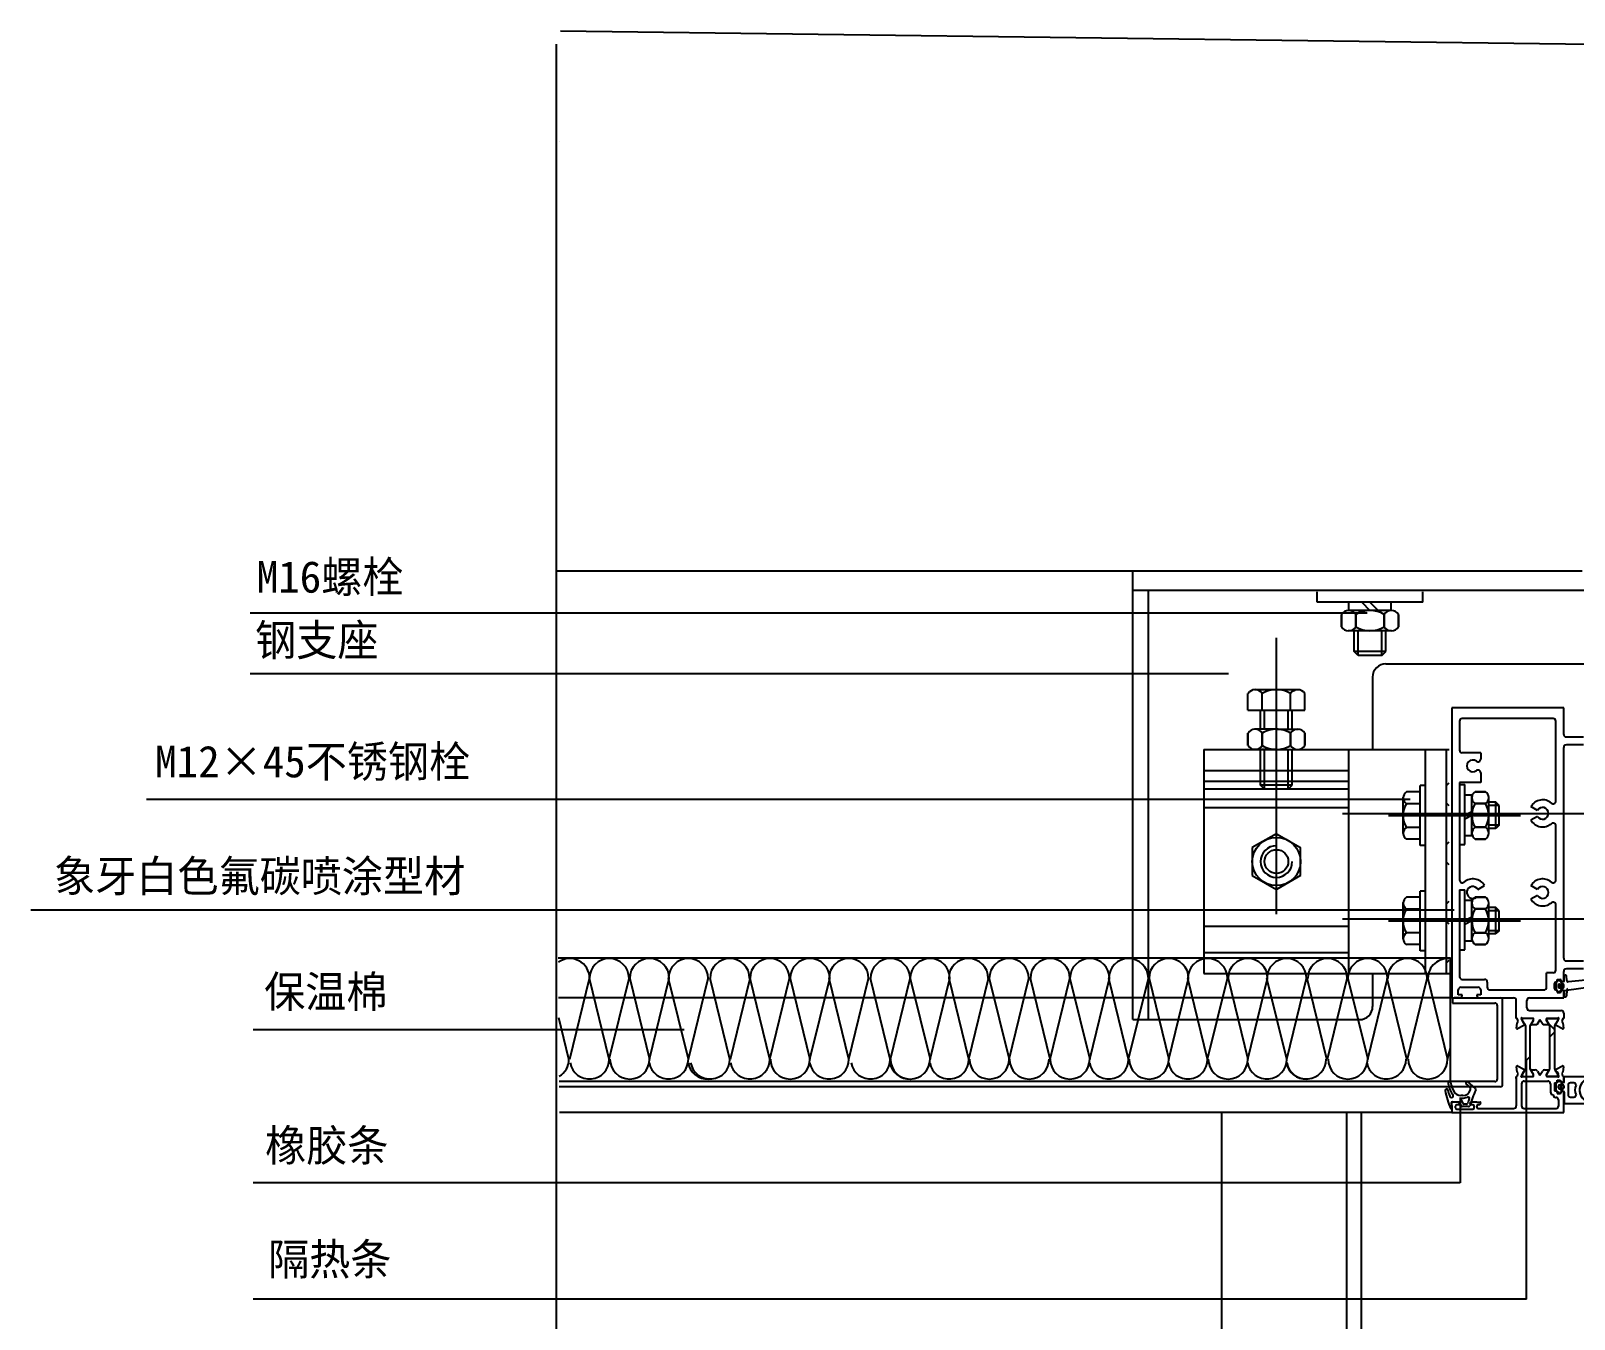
# Model space of a CAD drawing. Header units: metres. Extents: x 3126 to 4218, y 1417 to 2872.
# Drawn here: x 3126 to 3711, y 2383 to 2872 of the extents above; entities that cross this region are included whole.
import ezdxf

# ---------------------------------------------------------------- set-up
doc = ezdxf.new("R2010")
doc.units = ezdxf.units.M
for name, color, linetype in [('1', 1, 'Continuous'), ('10', 1, 'Continuous'), ('3', 5, 'Continuous'), ('4', 4, 'Continuous'), ('DIM', 4, 'Continuous'), ('GOMMA', 3, 'Continuous'), ('GROSSA', 4, 'Continuous'), ('型材', 1, 'Continuous'), ('填充', 1, 'Continuous'), ('胶条', 6, 'Continuous'), ('隔热条', 3, 'Continuous')]:
    doc.layers.add(name, color=color, linetype=linetype)

# ---------------------------------------------------------------- blocks, each defined once
blk = doc.blocks.new('14')
blk.add_line((6720.41, -286.02), (6720.41, -284.07))
blk.add_arc((6735.07, -284.47), 0.5, 149.98, 175.34)
blk.add_arc((6735.07, -284.47), 0.5, 149.98, 175.34)
at = {"layer": '10'}
blk.add_line((6720.61, -290.11), (6720.61, -294.47), dxfattribs=at)
at = {"layer": '10', "color": 6}
blk.add_line((6730.28, -294.47), (6730.16, -294.47), dxfattribs=at)
at = {"layer": '3', "color": 6, "linetype": 'Continuous'}
for centre, radius, start, end in [((6731.07, -289.27), 4.69, 126.04, 233.96), ((6730.73, -289.27), 4.34, 131.21, 228.86), ((6728.24, -284.72), 0.77, 275.95, 57.9), ((6731.97, -289.24), 2.7, 92.55, 267.45), ((6728.28, -289.24), 3.61, 150.11, 209.89), ((6728.25, -293.82), 0.77, 302.1, 84.05)]:
    blk.add_arc(centre, radius, start, end, dxfattribs=at)
at = {"layer": 'GOMMA', "color": 6}
for p, q in [((6720.61, -286.02), (6720.61, -284.07)), ((6720.61, -284.07), (6728.64, -284.07)), ((6730.16, -285.07), (6727.87, -286)), ((6730.16, -283.94), (6730.16, -285.07)), ((6734.17, -283.94), (6730.16, -283.94)), ((6734.46, -284), (6734.17, -283.94)), ((6734.46, -284), (6734.17, -283.94)), ((6734.46, -284), (6734.46, -284)), ((6734.46, -284), (6734.46, -284)), ((6734.46, -284), (6734.46, -284)), ((6734.46, -284), (6734.46, -284)), ((6734.49, -286.02), (6734.58, -284.43)), ((6734.71, -286.38), (6735.31, -286.68)), ((6735.98, -286.23), (6736.19, -286.01)), ((6736.48, -285.89), (6736.56, -285.89)), ((6736.84, -286.01), (6737.37, -286.55)), ((6737.49, -289.3), (6737.49, -286.83)), ((6734.69, -287.71), (6734.69, -288.42)), ((6734.71, -289.76), (6735.31, -289.46)), ((6736.29, -288.82), (6735.09, -288.82)), ((6736.13, -288.07), (6735.13, -288.07)), ((6735.98, -289.91), (6736.19, -290.12)), ((6736.48, -290.24), (6736.56, -290.24)), ((6736.69, -288.42), (6736.69, -287.71)), ((6736.84, -290.12), (6737.37, -289.59)), ((6726.38, -294.47), (6720.61, -294.47)), ((6730.28, -294.47), (6734.49, -294.47))]:
    blk.add_line(p, q, dxfattribs=at)
at = {"layer": 'GOMMA'}
blk.add_line((6734.49, -290.11), (6734.49, -294.47), dxfattribs=at)
at = {"layer": 'GOMMA', "color": 6}
for points in [[(6725.14, -287.44, 0.41), (6724.24, -286.54), (6722.99, -286.54, 0.41), (6722.09, -287.44), (6722.09, -291.04, 0.41), (6722.99, -291.94), (6724.24, -291.94, 0.41), (6725.14, -291.04)], [(6731.85, -286.54), (6732.52, -286.54, -0.41), (6733.42, -287.44), (6733.42, -291.04, -0.41), (6732.52, -291.94), (6731.85, -291.94)]]:
    blk.add_lwpolyline(points, format="xyb", dxfattribs=at)
for points in [[(6727.87, -292.54), (6730.16, -293.47), (6730.16, -294.47)], [(6728.66, -294.47), (6728.64, -294.47), (6726.38, -294.47)]]:
    blk.add_lwpolyline(points, dxfattribs=at)
for centre, radius, start, end in [((6734.46, -284.2), 0.2, 352.16, 90), ((6734.89, -286.02), 0.4, 180, 243.43), ((6735.07, -284.47), 0.5, 149.98, 175.34), ((6735.49, -286.22), 0.49, 248.5, 359.37), ((6736.48, -286.29), 0.4, 90, 135.38), ((6736.56, -286.29), 0.4, 44.98, 90), ((6737.09, -286.83), 0.4, 0, 44.98), ((6734.89, -290.11), 0.4, 116.57, 180), ((6735.09, -287.71), 0.4, 90, 180), ((6735.09, -288.42), 0.4, 180, 270), ((6735.49, -289.81), 0.4, 13.48, 116.57), ((6736.27, -289.63), 0.4, 193.48, 224.62), ((6736.48, -289.84), 0.4, 224.62, 270), ((6736.29, -287.71), 0.4, 0, 90), ((6736.29, -288.42), 0.4, 270, 360), ((6736.56, -289.84), 0.4, 270, 315.02), ((6737.09, -289.3), 0.4, 315.02, 0)]:
    blk.add_arc(centre, radius, start, end, dxfattribs=at)
at = {"layer": '胶条'}
for p, q in [((6717.61, -289.3), (6717.61, -286.83)), ((6718.27, -286.01), (6717.73, -286.55)), ((6718.63, -285.89), (6718.55, -285.89)), ((6719.12, -286.23), (6718.91, -286.01)), ((6720.39, -286.38), (6719.79, -286.68)), ((6718.27, -290.12), (6717.73, -289.59)), ((6718.41, -288.42), (6718.41, -287.71)), ((6718.63, -290.24), (6718.55, -290.24)), ((6718.81, -287.31), (6720.01, -287.31)), ((6718.81, -288.82), (6720.01, -288.82)), ((6718.98, -288.07), (6719.98, -288.07)), ((6719.41, -287.91), (6719.41, -288.27)), ((6720.39, -289.76), (6719.79, -289.46)), ((6720.41, -287.71), (6720.41, -288.42))]:
    blk.add_line(p, q, dxfattribs=at)
for centre, start, end in [((6718.55, -286.29), 90, 135.02), ((6718.63, -286.29), 44.62, 90), ((6719.61, -286.32), 193.48, 296.57), ((6720.21, -286.02), 296.57, 0), ((6718.01, -289.3), 180, 224.98), ((6718.55, -289.84), 224.98, 270), ((6718.81, -287.71), 90, 180), ((6718.81, -288.42), 180, 270), ((6718.63, -289.84), 270, 315.38), ((6719.61, -289.81), 63.43, 166.52), ((6720.01, -287.71), 360, 90), ((6720.01, -288.42), 270, 360), ((6720.21, -290.11), 360, 63.43)]:
    blk.add_arc(centre, 0.4, start, end, dxfattribs=at)

msp = doc.modelspace()

# ---------------------------------------------------------------- hatches: boundary and pattern name
at = {"layer": 'DIM'}
h = msp.add_hatch(dxfattribs=at)
h.set_pattern_fill('ANSI37', scale=5)
h.paths.add_polyline_path([(3662.83, 2513.8), (3663.83, 2513.8), (3663.83, 2556.3), (3662.83, 2556.3)])
h.paths.add_polyline_path([(3662.83, 2556.3), (3663.83, 2556.3), (3663.83, 2598.8), (3662.83, 2598.8)])
at = {"layer": '隔热条'}
h = msp.add_hatch(dxfattribs=at)
h.set_pattern_fill('ANSI38', scale=5)
h.paths.add_polyline_path([(3695.81, 2475.53), (3695.81, 2475.17, -0.41), (3695.41, 2474.77), (3692.01, 2474.77, -0.41), (3691.61, 2475.17), (3691.61, 2475.53), (3692.31, 2476.75), (3692.38, 2476.75, 0.58), (3692.54, 2477.06), (3692.51, 2477.1), (3692.65, 2477.33, 0.13), (3692.81, 2477.93), (3692.81, 2493.61, 0.13), (3692.65, 2494.21), (3692.51, 2494.44), (3692.54, 2494.48, 0.58), (3692.38, 2494.78), (3692.31, 2494.79), (3691.61, 2496.01), (3691.61, 2496.37, -0.41), (3692, 2496.77), (3695.42, 2496.77, -0.41), (3695.81, 2496.37), (3695.81, 2496.01), (3695.25, 2495.05), (3694.97, 2494.57, 0.09), (3694.94, 2494.51), (3694.77, 2494.21, 0.13), (3694.61, 2493.61), (3694.61, 2477.93, 0.13), (3694.77, 2477.33), (3694.94, 2477.03, 0.09), (3694.97, 2476.96), (3695.26, 2476.48)])
h = msp.add_hatch(dxfattribs=at)
h.set_pattern_fill('ANSI38', scale=5)
h.paths.add_polyline_path([(3702.05, 2493.61, 0.13), (3701.89, 2494.21), (3701.72, 2494.51, 0.09), (3701.69, 2494.57), (3701.41, 2495.05), (3700.85, 2496.01), (3700.85, 2496.37, -0.41), (3701.24, 2496.77), (3704.66, 2496.77, -0.41), (3705.05, 2496.37), (3705.05, 2496.01), (3704.35, 2494.79), (3704.28, 2494.78, 0.58), (3704.12, 2494.48), (3704.15, 2494.44), (3704.01, 2494.21, 0.13), (3703.85, 2493.61), (3703.85, 2477.93, 0.13), (3704.01, 2477.33), (3704.15, 2477.1), (3704.12, 2477.06, 0.58), (3704.28, 2476.75), (3704.35, 2476.75), (3705.05, 2475.53), (3705.05, 2475.17, -0.41), (3704.65, 2474.77), (3701.25, 2474.77, -0.41), (3700.85, 2475.17), (3700.85, 2475.53), (3701.4, 2476.48), (3701.69, 2476.96, 0.09), (3701.72, 2477.03), (3701.89, 2477.33, 0.13), (3702.05, 2477.93)])

# ---------------------------------------------------------------- linework, layer by layer
for p, q in [((3543.83, 2659.33), (3884.74, 2659.33)), ((3623.04, 2645.37), (3623.04, 2650.09)), ((3623.04, 2650.09), (3623.04, 2645.37)), ((3641.92, 2651.6), (3625.74, 2651.6)), ((3628.44, 2650.09), (3628.44, 2645.37)), ((3628.44, 2645.37), (3628.44, 2650.09)), ((3639.22, 2645.37), (3639.22, 2650.09)), ((3639.22, 2650.09), (3639.22, 2645.37)), ((3644.61, 2645.37), (3644.61, 2650.09)), ((3644.61, 2650.09), (3644.61, 2645.37)), ((3598.33, 2536.28), (3598.33, 2641.13)), ((3642.02, 2643.87), (3625.49, 2643.87)), ((3642.02, 2643.87), (3625.49, 2643.87)), ((3627.83, 2636), (3627.83, 2643.87)), ((3629.33, 2634.5), (3629.33, 2643.87)), ((3638.33, 2634.5), (3638.33, 2643.87)), ((3639.83, 2636), (3639.83, 2643.87)), ((3629.33, 2634.5), (3627.83, 2636)), ((3639.83, 2636), (3627.83, 2636)), ((3638.33, 2634.5), (3639.83, 2636)), ((3638.33, 2634.5), (3629.33, 2634.5)), ((3587.54, 2613.8), (3587.54, 2620.02)), ((3606.52, 2621.52), (3589.99, 2621.52)), ((3592.94, 2613.8), (3592.94, 2620.02)), ((3603.72, 2613.8), (3603.72, 2620.02)), ((3609.11, 2613.8), (3609.11, 2620.02)), ((3592.33, 2606.52), (3592.33, 2613.8)), ((3593.83, 2606.52), (3593.83, 2613.8)), ((3602.83, 2606.52), (3602.83, 2613.8)), ((3604.33, 2606.52), (3604.33, 2613.8)), ((3664.83, 2614.57), (3664.83, 2574.97)), ((3707.33, 2614.57), (3664.83, 2614.57)), ((3707.33, 2604.57), (3707.33, 2614.57)), ((3598.33, 2606.52), (3589.99, 2606.52)), ((3598.33, 2606.52), (3606.67, 2606.52)), ((3667.83, 2609.57), (3667.83, 2598.57)), ((3703.33, 2610.57), (3668.83, 2610.57)), ((3704.33, 2579.24), (3704.33, 2609.57)), ((3587.54, 2605.02), (3587.54, 2600.3)), ((3587.54, 2600.3), (3587.54, 2605.02)), ((3592.94, 2600.3), (3592.94, 2605.02)), ((3592.94, 2605.02), (3592.94, 2600.3)), ((3603.72, 2605.02), (3603.72, 2600.3)), ((3603.72, 2600.3), (3603.72, 2605.02)), ((3609.11, 2600.3), (3609.11, 2605.02)), ((3609.11, 2605.02), (3609.11, 2600.3)), ((3708.33, 2603.57), (3714.83, 2603.57)), ((3714.83, 2600.57), (3708.33, 2600.57)), ((3598.33, 2598.8), (3589.1, 2598.8)), ((3593.83, 2583.8), (3593.83, 2598.8)), ((3598.33, 2598.8), (3607.55, 2598.8)), ((3602.83, 2583.8), (3602.83, 2598.8)), ((3675.83, 2597.57), (3668.83, 2597.57)), ((3675.83, 2597.57), (3675.83, 2595.13)), ((3707.33, 2519.57), (3707.33, 2599.57)), ((3675.83, 2590.01), (3675.83, 2586.33)), ((3675.83, 2586.33), (3667.83, 2586.33)), ((3667.83, 2586.33), (3667.83, 2549.24)), ((3697.38, 2575.69), (3694.87, 2577.14)), ((3793.92, 2574.45), (3623.42, 2574.45)), ((3640.82, 2573.8), (3690.93, 2573.8)), ((3664.83, 2576.32), (3664.83, 2504.57)), ((3697.38, 2573.44), (3694.87, 2571.99)), ((3704.33, 2549.24), (3704.33, 2569.9)), ((3674.78, 2545.69), (3677.29, 2547.14)), ((3697.38, 2545.69), (3694.87, 2547.14)), ((3667.83, 2545.51), (3667.83, 2512.57)), ((3697.38, 2543.44), (3694.87, 2541.99)), ((3704.33, 2515.07), (3704.33, 2539.9)), ((3793.92, 2534.45), (3623.42, 2534.45)), ((3640.82, 2533.8), (3690.93, 2533.8)), ((3708.33, 2518.57), (3714.83, 2518.57)), ((3703.33, 2514.07), (3700.83, 2514.07)), ((3700.83, 2508.57), (3700.83, 2514.07)), ((3707.33, 2511.19), (3707.33, 2514.57)), ((3707.33, 2511.19), (3707.33, 2514.57)), ((3707.56, 2513.13), (3707.56, 2513.13)), ((3707.56, 2513.13), (3707.56, 2513.13)), ((3714.83, 2515.57), (3708.33, 2515.57)), ((3667.33, 2505.77), (3667.33, 2507.57)), ((3668.33, 2508.57), (3674.83, 2508.57)), ((3668.83, 2511.57), (3677.33, 2511.57)), ((3675.83, 2507.57), (3675.83, 2505.77)), ((3679.33, 2507.57), (3699.83, 2507.57)), ((3703.83, 2508.07), (3703.83, 2510.07)), ((3704.33, 2510.57), (3704.33, 2510.57)), ((3704.33, 2507.57), (3704.33, 2507.57)), ((3704.83, 2511.07), (3704.83, 2511.57)), ((3704.83, 2511.57), (3705.83, 2511.57)), ((3704.83, 2507.07), (3704.83, 2506.57)), ((3704.83, 2506.57), (3705.83, 2506.57)), ((3706.33, 2510.81), (3706.33, 2511.07)), ((3706.33, 2507.32), (3706.33, 2507.07)), ((3707.22, 2510.94), (3706.62, 2510.64)), ((3707.22, 2507.2), (3706.62, 2507.5)), ((3707.33, 2504.57), (3707.33, 2507.07)), ((3707.33, 2507.02), (3707.33, 2505.48)), ((3707.33, 2507.02), (3707.33, 2504.57)), ((3664.83, 2504.57), (3325.99, 2504.57)), ((3665.17, 2504.57), (3683.16, 2504.57)), ((3665.17, 2504.57), (3665.17, 2502.57)), ((3665.17, 2502.57), (3681.16, 2502.57)), ((3668.83, 2505.77), (3667.33, 2505.77)), ((3668.83, 2505.27), (3668.83, 2505.77)), ((3675.83, 2505.77), (3674.33, 2505.77)), ((3674.33, 2505.77), (3674.33, 2505.27)), ((3674.33, 2505.27), (3675.03, 2504.57)), ((3675.03, 2504.57), (3688.33, 2504.57)), ((3689.33, 2496.77), (3689.33, 2503.57)), ((3693.33, 2500.77), (3693.33, 2503.56)), ((3694.33, 2504.56), (3707.33, 2504.57)), ((3689.5, 2496.77), (3689.33, 2496.77)), ((3694.33, 2499.77), (3706.33, 2499.77)), ((3707.16, 2496.77), (3707.33, 2496.77)), ((3681.16, 2472.79), (3326.22, 2472.79)), ((3689.33, 2474.77), (3689.33, 2463.57)), ((3689.5, 2474.77), (3689.33, 2474.77)), ((3689.33, 2473.97), (3689.33, 2474.77)), ((3691.33, 2471.97), (3691.33, 2463.57)), ((3702.33, 2471.97), (3702.33, 2468.77)), ((3703.83, 2472.27), (3704.33, 2472.27)), ((3703.83, 2472.27), (3703.83, 2469.27)), ((3704.33, 2474.77), (3704.48, 2474.77)), ((3704.83, 2472.77), (3704.83, 2473.27)), ((3704.83, 2473.27), (3705.83, 2473.27)), ((3705.33, 2475.62), (3705.33, 2475.62)), ((3706.33, 2472.51), (3706.33, 2472.77)), ((3707.22, 2472.64), (3706.62, 2472.34)), ((3707.16, 2474.77), (3707.33, 2474.77)), ((3707.33, 2472.81), (3707.33, 2474.77)), ((3707.33, 2472.81), (3707.33, 2474.36)), ((3683.16, 2470.79), (3326.23, 2470.79)), ((3703.83, 2469.27), (3704.33, 2469.27)), ((3704.33, 2466.77), (3704.48, 2466.77)), ((3704.83, 2468.77), (3704.83, 2468.27)), ((3704.83, 2468.27), (3705.83, 2468.27)), ((3705.33, 2465.92), (3705.33, 2465.92)), ((3705.33, 2465.92), (3705.33, 2463.42)), ((3706.33, 2469.02), (3706.33, 2468.77)), ((3707.22, 2468.9), (3706.62, 2469.2)), ((3707.33, 2461.07), (3707.33, 2468.72)), ((3664.83, 2461.07), (3326.31, 2461.07)), ((3577.6, 2241.65), (3577.6, 2461.07)), ((3630.6, 2241.65), (3630.6, 2461.07)), ((3664.83, 2463.68), (3664.83, 2464.82)), ((3664.83, 2463.68), (3664.83, 2464.82)), ((3664.83, 2463.68), (3664.83, 2461.07)), ((3664.83, 2463.68), (3664.83, 2461.57)), ((3664.83, 2461.07), (3707.33, 2461.07)), ((3667.23, 2465.02), (3665.03, 2465.02)), ((3667.23, 2465.02), (3665.03, 2465.02)), ((3667.44, 2464.98), (3665.17, 2465.08)), ((3666.33, 2462.82), (3666.33, 2463.52)), ((3667.63, 2464.02), (3666.83, 2464.02)), ((3666.83, 2462.32), (3672.83, 2462.32)), ((3667.54, 2464.98), (3667.44, 2464.98)), ((3667.83, 2464.22), (3667.83, 2464.42)), ((3671.83, 2464.22), (3671.83, 2464.42)), ((3671.83, 2464.22), (3671.83, 2464.42)), ((3672.83, 2464.02), (3672.03, 2464.02)), ((3674.32, 2465.02), (3672.43, 2465.02)), ((3673.33, 2462.82), (3673.33, 2463.52)), ((3674.32, 2465.02), (3675.63, 2465.02)), ((3674.33, 2463.07), (3674.33, 2463.52)), ((3675.33, 2464.02), (3674.83, 2464.02)), ((3674.83, 2462.57), (3688.33, 2462.57)), ((3675.83, 2464.52), (3675.83, 2464.82)), ((3692.33, 2462.57), (3704.48, 2462.57)), ((3705.33, 2463.42), (3705.33, 2463.42))]:
    msp.add_line(p, q)
for points in [[(3325.87, 2519.79), (3664.32, 2519.79)], [(3664.32, 2472.79), (3664.32, 2519.79)]]:
    msp.add_lwpolyline(points)
msp.add_lwpolyline([(3703.85, 2477.93, 0.13), (3704.01, 2477.33), (3705.05, 2475.53), (3705.05, 2475.17, -0.41), (3704.65, 2474.77), (3701.25, 2474.77, -0.41), (3700.85, 2475.17), (3700.85, 2475.53), (3701.89, 2477.33, 0.13), (3702.05, 2477.93), (3702.05, 2493.61, 0.13), (3701.89, 2494.21), (3700.85, 2496.01), (3700.85, 2496.37, -0.41), (3701.25, 2496.77), (3704.65, 2496.77, -0.41), (3705.05, 2496.37), (3705.05, 2496.01), (3704.01, 2494.21, 0.13), (3703.85, 2493.61)], format="xyb", close=True)
for centre, radius, start, end in [((3625.74, 2648.44), 3.16, 31.49, 148.51), ((3633.83, 2641.15), 10.44, 58.91, 121.09), ((3641.92, 2648.42), 3.17, 31.77, 148.23), ((3625.74, 2647.02), 3.16, 211.49, 328.51), ((3633.83, 2654.31), 10.44, 238.91, 301.09), ((3641.92, 2647.04), 3.17, 211.77, 328.23), ((3590.24, 2618.37), 3.16, 31.49, 148.51), ((3598.33, 2611.08), 10.44, 58.91, 121.09), ((3606.42, 2618.35), 3.17, 31.77, 148.23), ((3590.24, 2603.37), 3.16, 31.49, 148.51), ((3598.33, 2596.08), 10.44, 90, 121.09), ((3598.33, 2596.08), 10.44, 58.91, 90), ((3606.42, 2603.37), 3.16, 31.49, 148.51), ((3668.83, 2609.57), 1, 90, 180), ((3703.33, 2609.57), 1, 0, 90), ((3590.24, 2601.95), 3.16, 211.49, 328.51), ((3598.33, 2609.24), 10.44, 238.91, 270), ((3598.33, 2609.24), 10.44, 270, 301.09), ((3606.42, 2601.95), 3.16, 211.49, 328.51), ((3708.33, 2604.57), 1, 180, 270), ((3708.33, 2599.57), 1, 90, 180), ((3668.83, 2598.57), 1, 180, 270), ((3672.83, 2592.57), 2.25, 52.02, 307.98), ((3674.83, 2595.13), 1, 232.02, 0), ((3674.83, 2590.01), 1, 0, 127.98), ((3699.33, 2574.57), 5.15, 49.43, 150), ((3699.33, 2574.57), 2.25, 210, 150), ((3703.33, 2579.24), 1, 229.43, 0), ((3699.33, 2574.57), 5.15, 210, 310.57), ((3703.33, 2569.9), 1, 0, 130.57), ((3668.83, 2549.24), 1, 180, 310.57), ((3672.83, 2544.57), 5.15, 30, 130.57), ((3699.33, 2544.57), 5.15, 49.43, 150), ((3703.33, 2549.24), 1, 229.43, 0), ((3672.83, 2544.57), 2.25, 30, 307.65), ((3699.33, 2544.57), 5.15, 210, 310.57), ((3699.33, 2544.57), 2.25, 210, 150), ((3703.33, 2539.9), 1, 0, 130.57), ((3708.33, 2519.57), 1, 180, 270), ((3668.83, 2512.57), 1, 180, 270), ((3703.33, 2515.07), 1, 270, 0), ((3708.33, 2514.57), 1, 90, 180), ((3668.33, 2507.57), 1, 90, 180), ((3674.83, 2507.57), 1, 0, 90), ((3677.33, 2510.57), 1, 0, 90), ((3679.33, 2508.57), 1, 180, 270), ((3699.83, 2508.57), 1, 270, 0), ((3704.33, 2510.07), 0.5, 90, 180), ((3704.33, 2508.07), 0.5, 180, 270), ((3704.33, 2511.07), 0.5, 270, 0), ((3704.33, 2507.07), 0.5, 0, 90), ((3705.83, 2511.07), 0.5, 0, 90), ((3705.83, 2507.07), 0.5, 270, 0), ((3706.53, 2510.81), 0.2, 180, 296.57), ((3706.53, 2507.32), 0.2, 63.43, 180), ((3707.13, 2511.11), 0.2, 296.57, 0), ((3707.13, 2507.02), 0.2, 0, 63.43), ((3688.33, 2503.57), 1, 0, 90), ((3694.33, 2503.56), 1, 90.03, 180), ((3694.33, 2500.77), 1, 180, 270), ((3706.95, 2505.47), 0.5, 329.98, 355.34), ((3706.33, 2498.77), 1, 0, 90), ((3692.33, 2471.97), 1, 90, 180), ((3704.33, 2472.77), 0.5, 270, 0), ((3704.48, 2475.62), 0.85, 0, 90), ((3704.48, 2475.62), 0.85, 270, 360), ((3705.83, 2472.77), 0.5, 0, 90), ((3706.53, 2472.51), 0.2, 180, 296.57), ((3707.13, 2472.81), 0.2, 296.57, 0), ((3703.33, 2468.77), 1, 180, 270), ((3704.33, 2467.77), 1, 180, 270), ((3704.33, 2468.77), 0.5, 0, 90), ((3704.48, 2465.92), 0.85, 0, 90), ((3705.83, 2468.77), 0.5, 270, 0), ((3706.53, 2469.02), 0.2, 63.43, 180), ((3707.13, 2468.72), 0.2, 0, 63.43), ((3664.71, 2462.58), 0.2, 205.42, 6.6), ((3665.03, 2464.82), 0.2, 90, 180), ((3665.03, 2464.82), 0.2, 90, 180), ((3666.83, 2463.52), 0.5, 90, 180), ((3666.83, 2462.82), 0.5, 180, 270), ((3667.23, 2464.42), 0.6, 360, 90), ((3667.54, 2464.78), 0.2, 26.57, 90), ((3667.63, 2464.22), 0.2, 270, 360), ((3672.43, 2464.42), 0.6, 90, 180), ((3672.43, 2464.42), 0.6, 90, 180), ((3672.03, 2464.22), 0.2, 180, 270), ((3672.83, 2463.52), 0.5, 0, 90), ((3672.83, 2462.82), 0.5, 270, 0), ((3674.83, 2463.52), 0.5, 90, 180), ((3674.83, 2463.07), 0.5, 180, 270), ((3675.33, 2464.52), 0.5, 270, 0), ((3675.63, 2464.82), 0.2, 0, 90), ((3688.33, 2463.57), 1, 270, 0), ((3692.33, 2463.57), 1, 180, 270), ((3704.48, 2463.42), 0.85, 270, 0)]:
    msp.add_arc(centre, radius, start, end)
at = {"layer": '1'}
for p, q in [((3326.66, 2871.54), (3717.72, 2866.43)), ((3325.02, 2866.45), (3325.02, 1982.71)), ((3326.23, 2829.55), (3326.23, 2829.55)), ((3714.28, 2666.45), (3325.5, 2666.45)), ((3707.33, 2504.57), (3707.33, 2507.02)), ((3707.33, 2474.77), (3707.33, 2472.81)), ((3625.1, 2241.65), (3625.1, 2461.07))]:
    msp.add_line(p, q, dxfattribs=at)
for centre, start, end in [((3681.16, 2501.57), 0, 90), ((3683.16, 2503.57), 0, 90), ((3681.16, 2473.79), 270, 0), ((3683.16, 2471.79), 270, 0), ((3701.33, 2471.97), 0, 90)]:
    msp.add_arc(centre, 1, start, end, dxfattribs=at)
at = {"layer": '10'}
for p, q in [((3632.82, 2650.53), (3208.94, 2650.53)), ((3580.1, 2627.54), (3208.94, 2627.54)), ((3649.12, 2579.8), (3169.63, 2579.8)), ((3665.79, 2537.88), (3125.74, 2537.88)), ((3373.65, 2492.37), (3210.09, 2492.37)), ((3693.27, 2390.26), (3693.27, 2480.75)), ((3668.05, 2466.79), (3668.05, 2434.39)), ((3668.05, 2434.39), (3210.09, 2434.39)), ((3693.27, 2390.26), (3210.09, 2390.26))]:
    msp.add_line(p, q, dxfattribs=at)
at = {"layer": '3'}
for p, q in [((3667.83, 2585.55), (3669.83, 2585.55)), ((3669.83, 2562.8), (3669.83, 2585.55)), ((3673.7, 2582.79), (3677.64, 2582.79)), ((3677.64, 2582.79), (3673.7, 2582.79)), ((3672.45, 2581.49), (3669.83, 2581.49)), ((3672.45, 2566.11), (3672.45, 2581.49)), ((3677.64, 2578.29), (3673.7, 2578.29)), ((3673.7, 2578.29), (3677.64, 2578.29)), ((3678.89, 2566.98), (3678.89, 2580.75)), ((3678.89, 2566.98), (3678.89, 2580.75)), ((3681.58, 2578.8), (3678.89, 2578.8)), ((3682.83, 2577.55), (3678.89, 2577.55)), ((3681.58, 2568.8), (3681.58, 2578.8)), ((3682.83, 2577.55), (3681.58, 2578.8)), ((3682.83, 2570.05), (3682.83, 2577.55)), ((3672.45, 2575.22), (3669.83, 2573.8)), ((3672.45, 2573.8), (3669.83, 2572.37)), ((3672.45, 2566.11), (3669.83, 2566.11)), ((3673.7, 2569.3), (3677.64, 2569.3)), ((3677.64, 2569.3), (3673.7, 2569.3)), ((3673.7, 2564.81), (3677.64, 2564.81)), ((3677.64, 2564.81), (3673.7, 2564.81)), ((3682.83, 2570.05), (3678.89, 2570.05)), ((3681.58, 2568.8), (3678.89, 2568.8)), ((3682.83, 2570.05), (3681.58, 2568.8)), ((3667.83, 2562.8), (3669.83, 2562.8)), ((3667.83, 2545.55), (3669.83, 2545.55)), ((3669.83, 2522.8), (3669.83, 2545.55)), ((3672.45, 2541.49), (3669.83, 2541.49)), ((3672.45, 2526.11), (3672.45, 2541.49)), ((3677.64, 2542.79), (3673.7, 2542.79)), ((3673.7, 2542.79), (3677.64, 2542.79)), ((3673.7, 2538.29), (3677.64, 2538.29)), ((3677.64, 2538.29), (3673.7, 2538.29)), ((3678.89, 2526.98), (3678.89, 2540.75)), ((3678.89, 2526.98), (3678.89, 2540.75)), ((3681.58, 2538.8), (3678.89, 2538.8)), ((3682.83, 2537.55), (3678.89, 2537.55)), ((3682.83, 2537.55), (3681.58, 2538.8)), ((3681.58, 2528.8), (3681.58, 2538.8)), ((3682.83, 2530.05), (3682.83, 2537.55)), ((3672.45, 2535.22), (3669.83, 2533.8)), ((3672.45, 2533.8), (3669.83, 2532.37)), ((3682.83, 2530.05), (3678.89, 2530.05)), ((3682.83, 2530.05), (3681.58, 2528.8)), ((3672.45, 2526.11), (3669.83, 2526.11)), ((3677.64, 2529.3), (3673.7, 2529.3)), ((3673.7, 2529.3), (3677.64, 2529.3)), ((3677.64, 2524.81), (3673.7, 2524.81)), ((3673.7, 2524.81), (3677.64, 2524.81)), ((3681.58, 2528.8), (3678.89, 2528.8)), ((3667.83, 2522.8), (3669.83, 2522.8))]:
    msp.add_line(p, q, dxfattribs=at)
for centre, radius, start, end in [((3675.08, 2580.54), 2.63, 121.49, 238.51), ((3676.27, 2580.54), 2.63, 301.49, 58.51), ((3681.16, 2573.8), 8.7, 148.91, 211.09), ((3670.19, 2573.8), 8.7, 328.91, 31.09), ((3675.1, 2567.06), 2.64, 121.77, 238.23), ((3676.25, 2567.06), 2.64, 301.77, 58.23), ((3675.08, 2540.54), 2.63, 121.49, 238.51), ((3676.27, 2540.54), 2.63, 301.49, 58.51), ((3681.16, 2533.8), 8.7, 148.91, 211.09), ((3670.19, 2533.8), 8.7, 328.91, 31.09), ((3675.1, 2527.06), 2.64, 121.77, 238.23), ((3676.25, 2527.06), 2.64, 301.77, 58.23)]:
    msp.add_arc(centre, radius, start, end, dxfattribs=at)
at = {"layer": '4'}
for p, q in [((3682.16, 2473.79), (3682.16, 2501.57)), ((3684.16, 2471.79), (3684.16, 2503.57))]:
    msp.add_line(p, q, dxfattribs=at)
at = {"layer": 'DIM'}
for p, q in [((3543.83, 2496.3), (3543.83, 2666.45)), ((3549.83, 2496.3), (3549.83, 2659.33)), ((3613.83, 2654.68), (3613.83, 2658.68)), ((3653.83, 2654.68), (3653.83, 2658.68)), ((3653.83, 2654.68), (3613.83, 2654.68)), ((3625.74, 2651.6), (3625.74, 2654.68)), ((3630.7, 2654.68), (3633.78, 2651.6)), ((3633.83, 2654.68), (3636.91, 2651.6)), ((3641.92, 2651.6), (3641.92, 2654.68)), ((3639.83, 2631.3), (3788.74, 2631.3)), ((3634.83, 2626.3), (3634.83, 2598.8)), ((3587.54, 2613.8), (3609.11, 2613.8)), ((3592.33, 2613.8), (3604.33, 2613.8)), ((3570.83, 2598.8), (3663.83, 2598.8)), ((3570.83, 2598.8), (3570.83, 2513.8)), ((3592.33, 2585.3), (3592.33, 2598.8)), ((3604.33, 2585.3), (3604.33, 2598.8)), ((3625.83, 2513.8), (3625.83, 2598.8)), ((3654.83, 2513.8), (3654.83, 2598.8)), ((3662.83, 2513.8), (3662.83, 2598.8)), ((3570.83, 2590.8), (3625.83, 2590.8)), ((3570.83, 2586.8), (3625.83, 2586.8)), ((3625.83, 2583.8), (3570.83, 2583.8)), ((3593.83, 2583.8), (3592.33, 2585.3)), ((3604.33, 2585.3), (3592.33, 2585.3)), ((3602.83, 2583.8), (3604.33, 2585.3)), ((3652.84, 2582.72), (3647.65, 2582.72)), ((3652.84, 2562.36), (3652.84, 2585.11)), ((3654.84, 2585.11), (3652.84, 2585.11)), ((3570.83, 2576.8), (3625.83, 2576.8)), ((3646.4, 2566.91), (3646.4, 2580.69)), ((3652.84, 2578.23), (3647.65, 2578.23)), ((3598.33, 2566.86), (3589.18, 2561.56)), ((3598.33, 2566.86), (3607.48, 2561.56)), ((3652.84, 2569.24), (3647.65, 2569.24)), ((3652.84, 2564.75), (3647.65, 2564.75)), ((3589.18, 2561.56), (3589.18, 2551.03)), ((3607.48, 2551.03), (3607.48, 2561.56)), ((3654.84, 2562.36), (3652.84, 2562.36)), ((3589.18, 2551.03), (3598.33, 2545.74)), ((3607.48, 2551.03), (3598.33, 2545.74)), ((3652.84, 2542.72), (3647.65, 2542.72)), ((3654.84, 2545.11), (3652.84, 2545.11)), ((3652.84, 2522.36), (3652.84, 2545.11)), ((3646.4, 2526.91), (3646.4, 2540.69)), ((3652.84, 2538.23), (3647.65, 2538.23)), ((3570.83, 2531.8), (3625.83, 2531.8)), ((3652.84, 2529.24), (3647.65, 2529.24)), ((3652.84, 2524.75), (3647.65, 2524.75)), ((3570.83, 2521.8), (3625.83, 2521.8)), ((3654.84, 2522.36), (3652.84, 2522.36)), ((3570.83, 2513.8), (3663.83, 2513.8))]:
    msp.add_line(p, q, dxfattribs=at)
for radius in [9.15, 4.5]:
    msp.add_circle((3598.33, 2556.3), radius, dxfattribs=at)
for centre, radius, start, end in [((3639.83, 2626.3), 5, 90, 180), ((3649.03, 2580.47), 2.63, 121.49, 238.51), ((3655.1, 2573.73), 8.7, 148.91, 211.09), ((3649.04, 2566.99), 2.64, 121.77, 238.23), ((3598.33, 2556.3), 6, 90, 0), ((3649.03, 2540.47), 2.63, 121.49, 238.51), ((3655.1, 2533.73), 8.7, 148.91, 211.09), ((3649.04, 2526.99), 2.64, 121.77, 238.23)]:
    msp.add_arc(centre, radius, start, end, dxfattribs=at)
at = {"layer": 'GOMMA'}
msp.add_line((3667.83, 2504.57), (3665.83, 2504.57), dxfattribs=at)
at = {"layer": 'GROSSA'}
for p, q in [((3634.83, 2513.8), (3634.83, 2501.3)), ((3678.33, 2510.57), (3678.33, 2508.57)), ((3664.83, 2504.57), (3668.13, 2504.57)), ((3668.13, 2504.57), (3668.83, 2505.27)), ((3543.83, 2496.3), (3629.83, 2496.3))]:
    msp.add_line(p, q, dxfattribs=at)
msp.add_arc((3629.83, 2501.3), 5, 270, 0, dxfattribs=at)
at = {"layer": '型材'}
for p, q in [((3689.39, 2493.11), (3689.64, 2495.02)), ((3690, 2495.6), (3689.79, 2496.53)), ((3691.15, 2496.61), (3692.04, 2494.9)), ((3695.63, 2496.77), (3691.61, 2496.77)), ((3692.21, 2494.79), (3692.38, 2494.78)), ((3692.54, 2494.48), (3692.24, 2494.01)), ((3694.97, 2494.57), (3695.89, 2496.1)), ((3695.93, 2496.25), (3695.93, 2496.47)), ((3698.33, 2496.27), (3697.12, 2494.27)), ((3699.54, 2494.27), (3698.33, 2496.27)), ((3700.73, 2496.47), (3700.73, 2496.25)), ((3700.77, 2496.1), (3701.69, 2494.57)), ((3705.05, 2496.77), (3701.03, 2496.77)), ((3704.42, 2494.01), (3704.12, 2494.48)), ((3704.28, 2494.78), (3704.45, 2494.79)), ((3704.62, 2494.9), (3705.51, 2496.61)), ((3706.87, 2496.53), (3706.66, 2495.6)), ((3707.02, 2495.02), (3707.27, 2493.11)), ((3707.33, 2498.77), (3707.33, 2496.77)), ((3692.24, 2494.01), (3689.81, 2492.8)), ((3697.12, 2494.27), (3695.14, 2494.27)), ((3701.52, 2494.27), (3699.54, 2494.27)), ((3706.85, 2492.8), (3704.42, 2494.01)), ((3689.64, 2476.52), (3689.39, 2478.43)), ((3689.81, 2478.74), (3692.24, 2477.53)), ((3692.24, 2477.53), (3692.54, 2477.06)), ((3695.89, 2475.44), (3694.97, 2476.96)), ((3695.14, 2477.27), (3696.56, 2477.27)), ((3700.1, 2477.27), (3701.52, 2477.27)), ((3701.69, 2476.96), (3700.77, 2475.44)), ((3704.12, 2477.06), (3704.42, 2477.53)), ((3704.42, 2477.53), (3706.85, 2478.74)), ((3707.27, 2478.43), (3707.02, 2476.52)), ((3689.79, 2475), (3690, 2475.94)), ((3692.04, 2476.63), (3691.15, 2474.93)), ((3691.61, 2474.77), (3695.63, 2474.77)), ((3692.38, 2476.75), (3692.21, 2476.74)), ((3692.33, 2472.97), (3701.33, 2472.97)), ((3695.93, 2475.07), (3695.93, 2475.28)), ((3697.41, 2476.78), (3698.33, 2475.26)), ((3698.33, 2475.26), (3699.25, 2476.78)), ((3700.73, 2475.28), (3700.73, 2475.07)), ((3701.03, 2474.77), (3705.05, 2474.77)), ((3704.45, 2476.74), (3704.28, 2476.75)), ((3705.51, 2474.93), (3704.62, 2476.63)), ((3706.66, 2475.94), (3706.87, 2475))]:
    msp.add_line(p, q, dxfattribs=at)
for centre, radius, start, end in [((3689.5, 2496.47), 0.3, 12.48, 90), ((3689.94, 2494.98), 0.3, 112.92, 172.48), ((3689.7, 2495.53), 0.3, 292.92, 12.48), ((3691.37, 2496.73), 0.25, 8, 209.91), ((3692.21, 2494.99), 0.2, 207.48, 267.48), ((3692.37, 2494.59), 0.2, 327.48, 87.48), ((3695.14, 2494.47), 0.2, 148.92, 270), ((3695.63, 2496.47), 0.3, 0, 90), ((3695.63, 2496.25), 0.3, 328.92, 0), ((3701.03, 2496.47), 0.3, 90, 180), ((3701.03, 2496.25), 0.3, 180, 211.08), ((3701.52, 2494.47), 0.2, 269.98, 31.01), ((3704.29, 2494.59), 0.2, 92.52, 212.52), ((3704.45, 2494.99), 0.2, 272.52, 332.52), ((3705.29, 2496.73), 0.25, 330.09, 172), ((3706.96, 2495.53), 0.3, 167.52, 247.08), ((3706.72, 2494.98), 0.3, 7.52, 67.08), ((3707.16, 2496.47), 0.3, 90, 167.52), ((3689.69, 2493.07), 0.3, 172.48, 294.74), ((3706.97, 2493.07), 0.3, 245.26, 7.52), ((3689.69, 2478.46), 0.3, 65.26, 187.52), ((3692.37, 2476.95), 0.2, 272.52, 32.52), ((3695.14, 2477.07), 0.2, 90, 211.08), ((3696.56, 2476.27), 1, 31.08, 90), ((3700.1, 2476.27), 1, 90, 148.92), ((3701.52, 2477.07), 0.2, 328.92, 90), ((3704.29, 2476.95), 0.2, 147.48, 267.48), ((3706.97, 2478.46), 0.3, 352.48, 114.74), ((3689.5, 2475.07), 0.3, 270, 347.52), ((3689.94, 2476.55), 0.3, 187.52, 247.08), ((3689.7, 2476), 0.3, 347.52, 67.08), ((3691.37, 2474.8), 0.25, 150.09, 352), ((3692.21, 2476.54), 0.2, 92.52, 152.52), ((3695.63, 2475.07), 0.3, 270, 360), ((3695.63, 2475.28), 0.3, 360, 31.08), ((3701.03, 2475.28), 0.3, 148.92, 180), ((3701.03, 2475.07), 0.3, 180, 270), ((3704.45, 2476.54), 0.2, 27.48, 87.48), ((3705.29, 2474.8), 0.25, 188, 29.91), ((3706.96, 2476), 0.3, 112.92, 192.48), ((3706.72, 2476.55), 0.3, 292.92, 352.48), ((3707.16, 2475.07), 0.3, 192.48, 270)]:
    msp.add_arc(centre, radius, start, end, dxfattribs=at)
at = {"layer": '填充'}
for p, q in [((3330.24, 2481.25), (3337.74, 2511.97)), ((3345.2, 2481.25), (3337.7, 2511.97)), ((3345.2, 2481.25), (3352.7, 2511.97)), ((3352.96, 2511.97), (3360.46, 2481.25)), ((3360.46, 2481.25), (3367.96, 2511.97)), ((3375.2, 2481.25), (3367.7, 2511.97)), ((3375.2, 2481.25), (3382.7, 2511.97)), ((3390.94, 2481.25), (3383.44, 2511.97)), ((3391.19, 2481.25), (3398.69, 2511.97)), ((3406.1, 2481.25), (3398.6, 2511.97)), ((3406.1, 2481.25), (3413.6, 2511.97)), ((3413.85, 2511.97), (3421.35, 2481.25)), ((3421.35, 2481.25), (3428.85, 2511.97)), ((3436.1, 2481.25), (3428.6, 2511.97)), ((3436.1, 2481.25), (3443.6, 2511.97)), ((3451.83, 2481.25), (3444.33, 2511.97)), ((3451.9, 2481.25), (3459.4, 2511.97)), ((3459.4, 2511.97), (3466.9, 2481.25)), ((3466.9, 2481.25), (3474.4, 2511.97)), ((3481.64, 2481.25), (3474.14, 2511.97)), ((3481.64, 2481.25), (3489.14, 2511.97)), ((3489.4, 2511.97), (3496.9, 2481.25)), ((3496.9, 2481.25), (3504.4, 2511.97)), ((3512.49, 2481.25), (3504.99, 2511.97)), ((3512.49, 2481.25), (3519.99, 2511.97)), ((3519.99, 2511.97), (3527.49, 2481.25)), ((3527.49, 2481.25), (3534.99, 2511.97)), ((3542.23, 2481.25), (3534.73, 2511.97)), ((3542.23, 2481.25), (3549.73, 2511.97)), ((3549.99, 2511.97), (3557.49, 2481.25)), ((3557.49, 2481.25), (3564.99, 2511.97)), ((3572.23, 2481.25), (3564.73, 2511.97)), ((3572.23, 2481.25), (3579.73, 2511.97)), ((3579.99, 2511.97), (3587.49, 2481.25)), ((3587.49, 2481.25), (3594.99, 2511.97)), ((3602.23, 2481.25), (3594.73, 2511.97)), ((3602.23, 2481.25), (3609.73, 2511.97)), ((3617.5, 2481.25), (3610, 2511.97)), ((3617.7, 2481.25), (3625.2, 2511.97)), ((3625.45, 2511.97), (3632.95, 2481.25)), ((3632.95, 2481.25), (3640.45, 2511.97)), ((3647.85, 2481.25), (3640.35, 2511.97)), ((3648.04, 2481.25), (3655.54, 2511.97)), ((3655.8, 2511.97), (3663.3, 2481.25)), ((3329.9, 2481.25), (3326.04, 2497.04)), ((3663.3, 2481.25), (3664.32, 2485.42))]:
    msp.add_line(p, q, dxfattribs=at)
for centre, start, end in [((3330.24, 2511.97), 0, 125.46), ((3345.2, 2511.97), 0, 180), ((3360.46, 2511.97), 0, 180), ((3375.2, 2511.97), 0, 180), ((3390.94, 2511.97), 0, 180), ((3406.1, 2511.97), 0, 180), ((3421.35, 2511.97), 0, 180), ((3436.1, 2511.97), 0, 180), ((3451.83, 2511.97), 0, 180), ((3466.9, 2511.97), 0, 180), ((3481.51, 2511.97), 0, 180), ((3496.9, 2511.97), 0, 180), ((3512.49, 2511.97), 0, 180), ((3527.49, 2511.97), 0, 180), ((3542.23, 2511.97), 0, 180), ((3557.49, 2511.97), 0, 180), ((3572.23, 2511.97), 0, 180), ((3587.49, 2511.97), 0, 180), ((3602.23, 2511.97), 0, 180), ((3617.7, 2511.97), 0, 180), ((3632.95, 2511.97), 0, 180), ((3648.04, 2511.97), 0, 180), ((3663.3, 2511.97), 82.2, 180), ((3322.4, 2481.25), 300.51, 0), ((3337.7, 2481.25), 190.62, 0), ((3352.96, 2481.25), 180, 0), ((3367.7, 2481.25), 190.62, 0), ((3382.45, 2481.25), 190.62, 273.4), ((3383.44, 2481.25), 190.62, 0), ((3398.6, 2481.25), 190.62, 0), ((3413.85, 2481.25), 180, 0), ((3428.6, 2481.25), 190.62, 0), ((3444.33, 2481.25), 190.62, 0), ((3459.07, 2481.25), 190.62, 273.4), ((3459.4, 2481.25), 180, 0), ((3474.14, 2481.25), 190.62, 0), ((3489.4, 2481.25), 180, 0), ((3504.54, 2481.25), 180, 0), ((3519.99, 2481.25), 180, 0), ((3534.73, 2481.25), 190.62, 0), ((3549.99, 2481.25), 180, 0), ((3564.73, 2481.25), 190.62, 0), ((3579.99, 2481.25), 180, 0), ((3594.73, 2481.25), 190.62, 0), ((3609.47, 2481.25), 190.62, 273.4), ((3609.66, 2481.25), 190.62, 0), ((3625.45, 2481.25), 180, 0), ((3640, 2481.25), 190.62, 0), ((3655.8, 2481.25), 180, 0)]:
    msp.add_arc(centre, 7.5, start, end, dxfattribs=at)
at = {"layer": '胶条'}
for p, q in [((3707.53, 2511.11), (3707.45, 2512.7)), ((3707.56, 2513.13), (3707.85, 2513.19)), ((3708.49, 2511.14), (3708.45, 2512.74)), ((3704.53, 2510.3), (3704.53, 2507.83)), ((3705.18, 2511.12), (3704.65, 2510.59)), ((3705.18, 2507.01), (3704.65, 2507.55)), ((3705.33, 2509.42), (3705.33, 2508.71)), ((3705.54, 2511.24), (3705.47, 2511.24)), ((3705.54, 2506.89), (3705.47, 2506.89)), ((3705.73, 2509.82), (3706.93, 2509.82)), ((3705.73, 2508.31), (3706.93, 2508.31)), ((3706.04, 2510.91), (3705.83, 2511.12)), ((3706.04, 2507.23), (3705.83, 2507.01)), ((3705.89, 2509.07), (3706.89, 2509.07)), ((3706.33, 2508.91), (3706.33, 2509.27)), ((3707.31, 2510.76), (3706.71, 2510.46)), ((3707.31, 2507.38), (3706.71, 2507.68)), ((3707.33, 2508.71), (3707.33, 2509.42)), ((3707.53, 2507.02), (3707.45, 2505.43)), ((3707.53, 2507.41), (3720.09, 2509.07)), ((3708.5, 2507.5), (3708.45, 2505.39)), ((3718.33, 2511.57), (3709.04, 2510.66)), ((3707.56, 2505), (3707.56, 2505)), ((3707.56, 2505), (3707.56, 2505)), ((3707.56, 2505), (3707.85, 2504.94)), ((3670.41, 2472.75), (3670.28, 2472.6)), ((3671.66, 2470.76), (3670.34, 2471.89)), ((3673.83, 2470.22), (3670.84, 2472.78)), ((3669.06, 2467.48), (3668.3, 2467.48)), ((3668.39, 2465.76), (3669, 2464.55)), ((3707.56, 2466.7), (3707.56, 2466.7)), ((3707.56, 2466.7), (3707.56, 2466.7)), ((3664.67, 2464.58), (3664.9, 2462.6)), ((3667.72, 2464.87), (3668.38, 2463.55)), ((3671.17, 2463.27), (3668.83, 2463.27)), ((3670.45, 2464.27), (3669.45, 2464.27))]:
    msp.add_line(p, q, dxfattribs=at)
for centre, radius, start, end in [((3707.56, 2512.93), 0.2, 90, 187.84), ((3706.95, 2512.66), 0.5, 4.66, 30.02), ((3707.95, 2512.7), 0.5, 4.66, 101.54), ((3704.93, 2510.3), 0.4, 135.02, 180), ((3704.93, 2507.83), 0.4, 180, 224.98), ((3705.47, 2510.84), 0.4, 90, 135.02), ((3705.47, 2507.29), 0.4, 224.98, 270), ((3705.73, 2509.42), 0.4, 90, 180), ((3705.73, 2508.71), 0.4, 180, 270), ((3705.54, 2510.84), 0.4, 44.62, 90), ((3705.54, 2507.29), 0.4, 270, 315.38), ((3705.75, 2510.63), 0.4, 13.48, 44.62), ((3705.75, 2507.51), 0.4, 315.38, 346.52), ((3706.53, 2510.81), 0.4, 193.48, 296.57), ((3706.53, 2507.32), 0.4, 63.43, 166.52), ((3706.93, 2509.42), 0.4, 0, 90), ((3706.93, 2508.71), 0.4, 270, 0), ((3707.13, 2511.11), 0.4, 296.57, 0), ((3707.13, 2507.02), 0.4, 0, 63.43), ((3708.99, 2511.16), 0.5, 181.55, 275.59), ((3709, 2507.48), 0.5, 98.29, 178.45), ((3707.56, 2505.2), 0.2, 172.16, 270), ((3707.95, 2505.43), 0.5, 258.46, 355.34), ((3663.94, 2472.48), 0.5, 8.14, 188.14), ((3673.97, 2473.91), 10.63, 188.14, 213.69), ((3673.97, 2473.91), 9.63, 188.14, 211.19), ((3670.66, 2472.27), 0.5, 139.4, 229.4), ((3670.64, 2472.56), 0.3, 49.4, 139.4), ((3662.87, 2469.48), 0.5, 8.14, 188.14), ((3687.51, 2473.41), 25.45, 189.05, 205.42), ((3673.12, 2471.61), 9.97, 191.28, 205.7), ((3664.79, 2467.44), 0.67, 192.88, 59.64), ((3668.3, 2470.48), 3, 211.19, 270), ((3668.84, 2465.98), 0.5, 87.15, 206.57), ((3669.06, 2470.48), 4, 267.15, 296.02), ((3669.06, 2470.48), 3, 270, 343.46), ((3671.04, 2466.44), 0.5, 339.8, 116.02), ((3728.78, 2445.2), 61.02, 159.8, 161.45), ((3671.01, 2470), 1, 343.74, 49.4), ((3728.78, 2445.2), 60.02, 155.97, 162.13), ((3651.07, 2475.82), 21.77, 343.46, 343.74), ((3673.5, 2469.84), 0.5, 335.97, 49.4), ((3665.17, 2464.58), 0.5, 90, 180), ((3668.83, 2463.77), 0.5, 206.57, 270), ((3669.45, 2464.77), 0.5, 206.57, 270), ((3670.45, 2464.77), 0.5, 270, 341.45), ((3671.17, 2463.77), 0.5, 270, 342.13)]:
    msp.add_arc(centre, radius, start, end, dxfattribs=at)
at = {"layer": '隔热条'}
msp.add_lwpolyline([(3692.81, 2477.93, -0.13), (3692.65, 2477.33), (3691.61, 2475.53), (3691.61, 2475.17, 0.41), (3692.01, 2474.77), (3695.41, 2474.77, 0.41), (3695.81, 2475.17), (3695.81, 2475.53), (3694.77, 2477.33, -0.13), (3694.61, 2477.93), (3694.61, 2493.61, -0.13), (3694.77, 2494.21), (3695.81, 2496.01), (3695.81, 2496.37, 0.41), (3695.41, 2496.77), (3692.01, 2496.77, 0.41), (3691.61, 2496.37), (3691.61, 2496.01), (3692.65, 2494.21, -0.13), (3692.81, 2493.61)], format="xyb", close=True, dxfattribs=at)

# ---------------------------------------------------------------- block references
at = {"layer": '10'}
msp.add_blockref('14', (-3013.08, 2758.83), dxfattribs=at)

# ---------------------------------------------------------------- texts
at = {"layer": '4'}
msp.add_text('象牙白色氟碳喷涂型材', height=12, dxfattribs=at).set_placement((3134.54, 2544.79))
at = {"layer": '4', "char_height": 12, "attachment_point": 1}
for s, insert in [('M16螺栓', (3211.41, 2670.33)), ('钢支座', (3210.83, 2646.33)), ('M12×45不锈钢栓', (3172.89, 2600.25)), ('保温棉', (3214.25, 2512.91)), ('橡胶条', (3214.61, 2454.54)), ('隔热条', (3215.75, 2411.36))]:
    msp.add_mtext(s, dxfattribs=dict(at, insert=insert))

doc.saveas('drawing.dxf')
